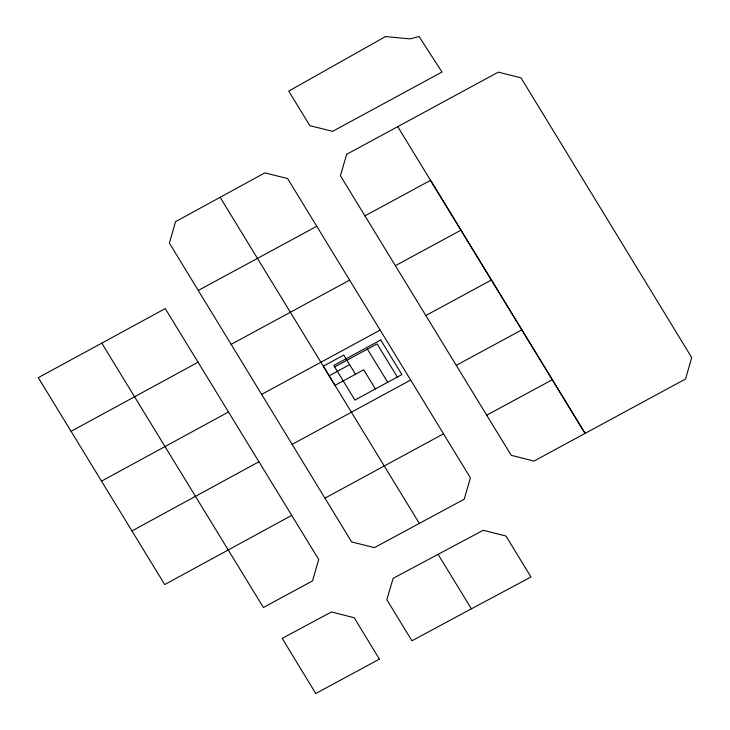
<?xml version="1.0" encoding="UTF-8"?>
<svg xmlns="http://www.w3.org/2000/svg" width="730" height="730" viewBox="0 0 730 730"><rect width="100%" height="100%" fill="white"/><g stroke="black" fill="none" stroke-linecap="round" stroke-linejoin="round"><path stroke-width="1.09" d="M101.78 343.137L165.245 308.58L318.709 559.481L312.531 580.907L263.402 607.488L101.78 343.137L38.27 377.656L164.715 584.557L291.717 515.38M71.056 431.339L198.058 362.226M101.525 481.134L228.499 411.994M258.94 461.762L131.938 530.938M198.268 290.449L316.747 226.291L470.412 477.84L464.198 499.229L374.408 547.637L351.632 541.915L169.378 243.099L175.547 221.674L264.853 172.864L287.593 178.549L316.747 226.291M364.945 215.861L430.527 180.337L585.086 433.401L397.75 126.655M231.127 344.368L349.634 280.119M395.386 265.693L460.968 230.169M261.65 394.382L380.157 330.079M425.827 315.524L491.418 280.001M334.641 366.898L377.072 343.866L397.348 377.054M329.166 375.786L349.652 364.662M292.137 444.369L410.671 380.029M456.268 365.356L521.859 329.832M324.923 498.17L443.53 433.83M486.718 415.188L552.309 379.719M471.379 608.829L411.93 640.794L386.827 599.686L393.141 578.324L483.223 530.281L505.972 536.03L530.966 576.992L471.379 608.829L438.109 554.335M367.418 349.104L387.703 382.283M375.412 388.953L363.695 369.791L335.015 385.367L323.308 366.204L343.793 355.081L355.51 374.244M220.132 197.301L419.339 523.428M346.64 154.331L340.426 175.729L511.228 455.319L533.977 461.077L685.525 379.007L691.73 357.609L521.019 77.854L498.28 72.16L346.64 154.331M385.522 36.564L288.724 91.095L309.839 125.651L332.588 131.345L441.988 72.051L419.056 36.5L410.132 38.873L385.522 36.564M380.731 339.97L333.765 365.465L354.926 400.077L401.892 374.581L380.731 339.97M379.39 659.154L315.743 693.5L282.209 638.358L331.484 611.95L354.242 617.772L379.39 659.154"/></g></svg>
